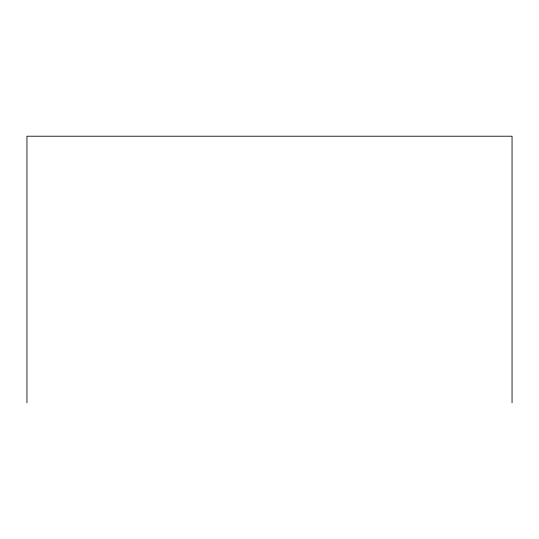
<?xml version="1.0" encoding="UTF-8"?>
<svg xmlns="http://www.w3.org/2000/svg" width="539" height="539" viewBox="0 0 539 539"><rect width="100%" height="100%" fill="white"/><g stroke="black" fill="none" stroke-linecap="round" stroke-linejoin="round"><path stroke-width="0.81" d="M512.05 402.788L512.05 136.212L26.95 136.212L26.95 402.788"/></g></svg>
